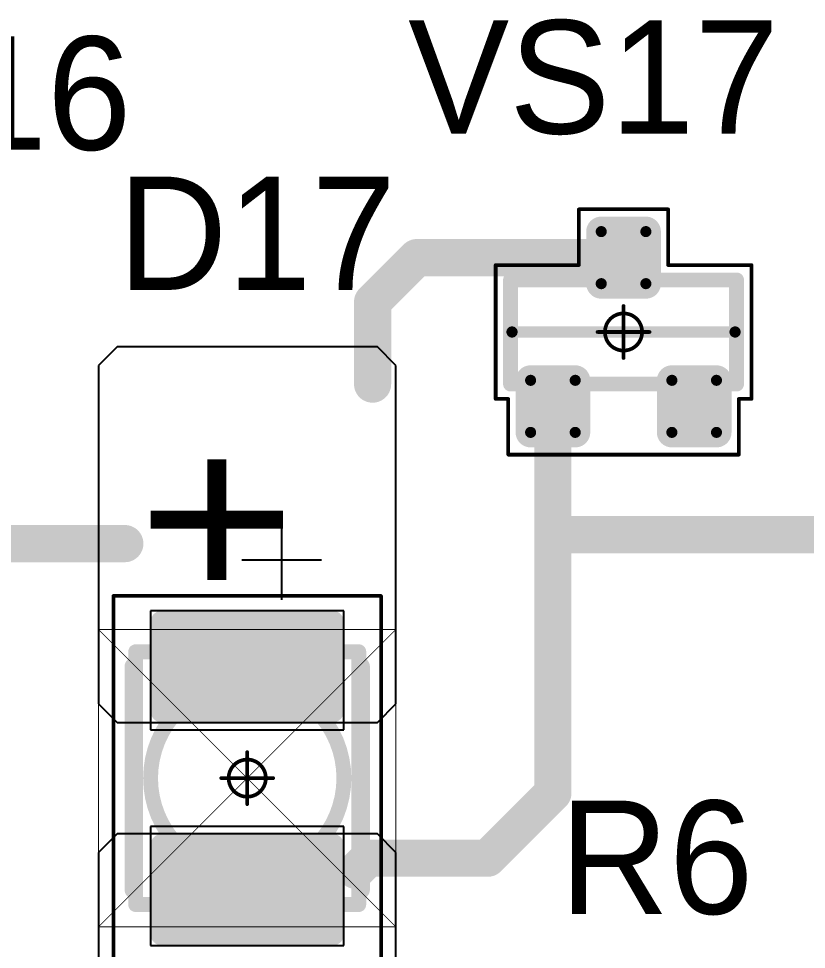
# Model space of a CAD drawing. Header units: millimetres. Extents: x 0 to 775, y 25 to 939.
# Drawn here: x 77.76 to 88.35, y 44.6 to 57.11 of the extents above; entities that cross this region are included whole.
import ezdxf

# ---------------------------------------------------------------- set-up
doc = ezdxf.new("R2010")
doc.units = ezdxf.units.MM
for name, color, linetype in [('Mechanical13', 56, 'Continuous'), ('Mechanical15', 56, 'Continuous'), ('Mechanical9', 56, 'Continuous'), ('TopLayer', 1, 'Continuous'), ('TopOverlay', 2, 'Continuous'), ('TopPaste', 8, 'Continuous'), ('TopSolder', 216, 'Continuous')]:
    doc.layers.add(name, color=color, linetype=linetype)

# ---------------------------------------------------------------- blocks, each defined once
blk = doc.blocks.new('SOT23_52')
at = {"layer": 'Mechanical13', "const_width": 0.2}
for points in [[(-0.7, 1.52), (0.7, 1.52)], [(-0.7, 1.52), (-0.7, -1.52)], [(0.7, 1.52), (0.7, -1.52)], [(-0.7, -1.52), (0.7, -1.52)]]:
    blk.add_lwpolyline(points, dxfattribs=at)
at = {"layer": 'Mechanical13', "const_width": 0.1}
for points in [[(-0.75, 1.52, 1), (-0.65, 1.52, 1)], [(-0.75, 1.52, 1), (-0.65, 1.52, 1)], [(0.65, 1.52, 1), (0.75, 1.52, 1)], [(0.65, 1.52, 1), (0.75, 1.52, 1)], [(-0.75, -1.52, 1), (-0.65, -1.52, 1)], [(-0.75, -1.52, 1), (-0.65, -1.52, 1)], [(0.65, -1.52, 1), (0.75, -1.52, 1)], [(0.65, -1.52, 1), (0.75, -1.52, 1)]]:
    blk.add_lwpolyline(points, format="xyb", close=True, dxfattribs=at)
at = {"layer": 'Mechanical15', "const_width": 0.05}
for points in [[(-0.9, 1.72), (-0.9, 1.55)], [(-0.9, 1.72), (0.9, 1.72)], [(0.9, 1.72), (0.9, 0.6)], [(-1.65, 1.55), (-1.65, -1.55)], [(-1.65, 1.55), (-0.9, 1.55)], [(0.9, 0.6), (1.65, 0.6)], [(1.65, 0.6), (1.65, -0.6)], [(0, 0.35), (0, -0.35)], [(-0.35, 0), (0.35, 0)], [(0.9, -0.6), (1.65, -0.6)], [(0.9, -0.6), (0.9, -1.72)], [(-1.65, -1.55), (-0.9, -1.55)], [(-0.9, -1.55), (-0.9, -1.72)], [(-0.9, -1.72), (0.9, -1.72)]]:
    blk.add_lwpolyline(points, dxfattribs=at)
at = {"layer": 'Mechanical15'}
for points, const_width in [([(-0.913, 1.72, 1), (-0.888, 1.72, 1)], 0.025), ([(-0.913, 1.72, 1), (-0.888, 1.72, 1)], 0.025), ([(0.888, 1.72, 1), (0.913, 1.72, 1)], 0.025), ([(0.888, 1.72, 1), (0.913, 1.72, 1)], 0.025), ([(-1.662, 1.55, 1), (-1.637, 1.55, 1)], 0.025), ([(-1.662, 1.55, 1), (-1.637, 1.55, 1)], 0.025), ([(-0.913, 1.55, 1), (-0.888, 1.55, 1)], 0.025), ([(-0.913, 1.55, 1), (-0.888, 1.55, 1)], 0.025), ([(0.888, 0.6, 1), (0.913, 0.6, 1)], 0.025), ([(0.888, 0.6, 1), (0.913, 0.6, 1)], 0.025), ([(1.637, 0.6, 1), (1.662, 0.6, 1)], 0.025), ([(1.637, 0.6, 1), (1.662, 0.6, 1)], 0.025), ([(0.25, 0, 1), (-0.25, 0, 1)], 0.05), ([(-0.012, 0.35, 1), (0.012, 0.35, 1)], 0.025), ([(-0.362, 0, 1), (-0.337, 0, 1)], 0.025), ([(-0.262, 0, 1), (-0.238, 0, 1)], 0.025), ([(0.238, 0, 1), (0.262, 0, 1)], 0.025), ([(0.337, 0, 1), (0.362, 0, 1)], 0.025), ([(-0.012, -0.35, 1), (0.012, -0.35, 1)], 0.025), ([(0.888, -0.6, 1), (0.913, -0.6, 1)], 0.025), ([(0.888, -0.6, 1), (0.913, -0.6, 1)], 0.025), ([(1.637, -0.6, 1), (1.662, -0.6, 1)], 0.025), ([(1.637, -0.6, 1), (1.662, -0.6, 1)], 0.025), ([(-1.662, -1.55, 1), (-1.637, -1.55, 1)], 0.025), ([(-1.662, -1.55, 1), (-1.637, -1.55, 1)], 0.025), ([(-0.913, -1.55, 1), (-0.888, -1.55, 1)], 0.025), ([(-0.913, -1.55, 1), (-0.888, -1.55, 1)], 0.025), ([(-0.913, -1.72, 1), (-0.888, -1.72, 1)], 0.025), ([(-0.913, -1.72, 1), (-0.888, -1.72, 1)], 0.025), ([(0.888, -1.72, 1), (0.913, -1.72, 1)], 0.025), ([(0.888, -1.72, 1), (0.913, -1.72, 1)], 0.025)]:
    blk.add_lwpolyline(points, format="xyb", close=True, dxfattribs=dict(at, const_width=const_width))
at = {"layer": 'TopLayer', "const_width": 0.1}
for points in [[(-1.4, 1.25, 1), (-1.3, 1.25, 1)], [(-0.7, 1.25, 1), (-0.6, 1.25, 1)], [(-1.4, 0.65, 1), (-1.3, 0.65, 1)], [(-0.7, 0.65, 1), (-0.6, 0.65, 1)], [(0.6, 0.3, 1), (0.7, 0.3, 1)], [(1.3, 0.3, 1), (1.4, 0.3, 1)], [(0.6, -0.3, 1), (0.7, -0.3, 1)], [(1.3, -0.3, 1), (1.4, -0.3, 1)], [(-1.4, -0.65, 1), (-1.3, -0.65, 1)], [(-0.7, -0.65, 1), (-0.6, -0.65, 1)], [(-1.4, -1.25, 1), (-1.3, -1.25, 1)], [(-0.7, -1.25, 1), (-0.6, -1.25, 1)]]:
    blk.add_lwpolyline(points, format="xyb", close=True, dxfattribs=at)
at = {"layer": 'TopLayer'}
for points in [[(-1.35, 1.35), (-1.35, 0.55), (-0.65, 1.35), (-0.65, 0.55)], [(-1.45, 1.25), (-1.45, 0.65), (-0.55, 1.25), (-0.55, 0.65)], [(0.65, 0.4), (0.65, -0.4), (1.35, 0.4), (1.35, -0.4)], [(0.55, 0.3), (0.55, -0.3), (1.45, 0.3), (1.45, -0.3)], [(-1.35, -0.55), (-1.35, -1.35), (-0.65, -0.55), (-0.65, -1.35)], [(-1.45, -0.65), (-1.45, -1.25), (-0.55, -0.65), (-0.55, -1.25)]]:
    blk.add_solid(points, dxfattribs=at)
at = {"layer": 'TopOverlay', "const_width": 0.15}
blk.add_lwpolyline([(0, 1.5), (0, -1.5)], dxfattribs=at)
at = {"layer": 'TopOverlay', "const_width": 0.075}
for points in [[(-0.038, 1.5, 1), (0.038, 1.5, 1)], [(-0.038, -1.5, 1), (0.038, -1.5, 1)]]:
    blk.add_lwpolyline(points, format="xyb", close=True, dxfattribs=at)
at = {"layer": 'TopPaste', "const_width": 0.075}
for points in [[(-1.387, 1.25, 1), (-1.313, 1.25, 1)], [(-0.687, 1.25, 1), (-0.613, 1.25, 1)], [(-1.387, 0.65, 1), (-1.313, 0.65, 1)], [(-0.687, 0.65, 1), (-0.613, 0.65, 1)], [(0.613, 0.3, 1), (0.687, 0.3, 1)], [(1.313, 0.3, 1), (1.387, 0.3, 1)], [(0.613, -0.3, 1), (0.687, -0.3, 1)], [(1.313, -0.3, 1), (1.387, -0.3, 1)], [(-1.387, -0.65, 1), (-1.313, -0.65, 1)], [(-0.687, -0.65, 1), (-0.613, -0.65, 1)], [(-1.387, -1.25, 1), (-1.313, -1.25, 1)], [(-0.687, -1.25, 1), (-0.613, -1.25, 1)]]:
    blk.add_lwpolyline(points, format="xyb", close=True, dxfattribs=at)
at = {"layer": 'TopPaste'}
for points in [[(-1.35, 1.325), (-1.35, 0.575), (-0.65, 1.325), (-0.65, 0.575)], [(-1.425, 1.25), (-1.425, 0.65), (-0.575, 1.25), (-0.575, 0.65)], [(0.575, 0.3), (0.575, -0.3), (1.425, 0.3), (1.425, -0.3)], [(0.65, 0.375), (0.65, -0.375), (1.35, 0.375), (1.35, -0.375)], [(-1.35, -0.575), (-1.35, -1.325), (-0.65, -0.575), (-0.65, -1.325)], [(-1.425, -0.65), (-1.425, -1.25), (-0.575, -0.65), (-0.575, -1.25)]]:
    blk.add_solid(points, dxfattribs=at)
at = {"layer": 'TopSolder', "const_width": 0.202}
for points in [[(-1.451, 1.25, 1), (-1.249, 1.25, 1)], [(-0.751, 1.25, 1), (-0.549, 1.25, 1)], [(-1.451, 0.65, 1), (-1.249, 0.65, 1)], [(-0.751, 0.65, 1), (-0.549, 0.65, 1)], [(0.549, 0.3, 1), (0.751, 0.3, 1)], [(1.249, 0.3, 1), (1.451, 0.3, 1)], [(0.549, -0.3, 1), (0.751, -0.3, 1)], [(1.249, -0.3, 1), (1.451, -0.3, 1)], [(-1.451, -0.65, 1), (-1.249, -0.65, 1)], [(-0.751, -0.65, 1), (-0.549, -0.65, 1)], [(-1.451, -1.25, 1), (-1.249, -1.25, 1)], [(-0.751, -1.25, 1), (-0.549, -1.25, 1)]]:
    blk.add_lwpolyline(points, format="xyb", close=True, dxfattribs=at)
at = {"layer": 'TopSolder'}
for points in [[(-1.35, 1.452), (-1.35, 0.448), (-0.65, 1.452), (-0.65, 0.448)], [(-1.552, 1.25), (-1.552, 0.65), (-0.448, 1.25), (-0.448, 0.65)], [(0.65, 0.502), (0.65, -0.502), (1.35, 0.502), (1.35, -0.502)], [(0.448, 0.3), (0.448, -0.3), (1.552, 0.3), (1.552, -0.3)], [(-1.35, -0.448), (-1.35, -1.452), (-0.65, -0.448), (-0.65, -1.452)], [(-1.552, -0.65), (-1.552, -1.25), (-0.448, -0.65), (-0.448, -1.25)]]:
    blk.add_solid(points, dxfattribs=at)
blk = doc.blocks.new('T66G_145')
at = {"layer": 'Mechanical13'}
for p, q in [((2.936, 0.071), (2.936, -1)), ((2.4, -0.464), (3.471, -0.464))]:
    blk.add_line(p, q, dxfattribs=at)
at = {"layer": 'Mechanical13', "const_width": 0.2}
for points in [[(-1.7, 1.5), (-1.7, -1.5)], [(-1.7, 1.5), (1.7, 1.5)], [(1.7, 1.5), (1.7, -1.5)], [(-1.7, -1.5), (1.7, -1.5)]]:
    blk.add_lwpolyline(points, dxfattribs=at)
at = {"layer": 'Mechanical13'}
for points, const_width in [([(-1.75, 1.5, 1), (-1.65, 1.5, 1)], 0.1), ([(-1.75, 1.5, 1), (-1.65, 1.5, 1)], 0.1), ([(1.65, 1.5, 1), (1.75, 1.5, 1)], 0.1), ([(1.65, 1.5, 1), (1.75, 1.5, 1)], 0.1), ([(1.3, 0, 1), (-1.3, 0, 1)], 0.2), ([(-1.35, 0, 1), (-1.25, 0, 1)], 0.1), ([(1.25, 0, 1), (1.35, 0, 1)], 0.1), ([(-1.75, -1.5, 1), (-1.65, -1.5, 1)], 0.1), ([(-1.75, -1.5, 1), (-1.65, -1.5, 1)], 0.1), ([(1.65, -1.5, 1), (1.75, -1.5, 1)], 0.1), ([(1.65, -1.5, 1), (1.75, -1.5, 1)], 0.1)]:
    blk.add_lwpolyline(points, format="xyb", close=True, dxfattribs=dict(at, const_width=const_width))
at = {"layer": 'Mechanical15', "const_width": 0.05}
for points in [[(-2.45, 1.8), (2.45, 1.8)], [(-2.45, 1.8), (-2.45, -1.8)], [(2.45, 1.8), (2.45, -1.8)], [(0, 0.35), (0, -0.35)], [(-0.35, 0), (0.35, 0)], [(-2.45, -1.8), (2.45, -1.8)]]:
    blk.add_lwpolyline(points, dxfattribs=at)
at = {"layer": 'Mechanical15'}
for points, const_width in [([(-2.462, 1.8, 1), (-2.438, 1.8, 1)], 0.025), ([(-2.462, 1.8, 1), (-2.438, 1.8, 1)], 0.025), ([(2.438, 1.8, 1), (2.462, 1.8, 1)], 0.025), ([(2.438, 1.8, 1), (2.462, 1.8, 1)], 0.025), ([(0.25, 0, 1), (-0.25, 0, 1)], 0.05), ([(-0.012, 0.35, 1), (0.012, 0.35, 1)], 0.025), ([(-0.362, 0, 1), (-0.337, 0, 1)], 0.025), ([(-0.262, 0, 1), (-0.238, 0, 1)], 0.025), ([(0.238, 0, 1), (0.262, 0, 1)], 0.025), ([(0.337, 0, 1), (0.362, 0, 1)], 0.025), ([(-0.012, -0.35, 1), (0.012, -0.35, 1)], 0.025), ([(-2.462, -1.8, 1), (-2.438, -1.8, 1)], 0.025), ([(-2.462, -1.8, 1), (-2.438, -1.8, 1)], 0.025), ([(2.438, -1.8, 1), (2.462, -1.8, 1)], 0.025), ([(2.438, -1.8, 1), (2.462, -1.8, 1)], 0.025)]:
    blk.add_lwpolyline(points, format="xyb", close=True, dxfattribs=dict(at, const_width=const_width))
at = {"layer": 'TopLayer'}
for p, q in [((-5.55, 2), (-5.8, 1.75)), ((-1, 2), (-5.55, 2)), ((-0.75, 1.75), (-1, 2)), ((1, 2), (0.75, 1.75)), ((5.55, 2), (1, 2)), ((5.8, 1.75), (5.55, 2)), ((-5.8, 1.75), (-5.8, -1.75)), ((-0.75, -1.75), (-0.75, 1.75)), ((0.75, 1.75), (0.75, -1.75)), ((5.8, -1.75), (5.8, 1.75)), ((-5.8, -1.75), (-5.55, -2)), ((-1, -2), (-0.75, -1.75)), ((0.75, -1.75), (1, -2)), ((5.55, -2), (5.8, -1.75)), ((-5.55, -2), (-1, -2)), ((1, -2), (5.55, -2))]:
    blk.add_line(p, q, dxfattribs=at)
at = {"layer": 'TopLayer', "const_width": 0.15}
for points in [[(-2.175, 1.15, 1), (-2.025, 1.15, 1)], [(-0.975, 1.15, 1), (-0.825, 1.15, 1)], [(0.825, 1.15, 1), (0.975, 1.15, 1)], [(2.025, 1.15, 1), (2.175, 1.15, 1)], [(-2.175, -1.15, 1), (-2.025, -1.15, 1)], [(-0.975, -1.15, 1), (-0.825, -1.15, 1)], [(0.825, -1.15, 1), (0.975, -1.15, 1)], [(2.025, -1.15, 1), (2.175, -1.15, 1)]]:
    blk.add_lwpolyline(points, format="xyb", close=True, dxfattribs=at)
at = {"layer": 'TopLayer'}
for points in [[(-0.9, 1.3), (-2.1, 1.3), (-0.9, -1.3), (-2.1, -1.3)], [(2.1, 1.3), (0.9, 1.3), (2.1, -1.3), (0.9, -1.3)], [(-0.75, 1.15), (-2.25, 1.15), (-0.75, -1.15), (-2.25, -1.15)], [(2.25, 1.15), (0.75, 1.15), (2.25, -1.15), (0.75, -1.15)]]:
    blk.add_solid(points, dxfattribs=at)
at = {"layer": 'TopOverlay', "const_width": 0.25}
for points in [[(-1.5, 1.525), (1.5, 1.525)], [(-1.5, -1.525), (1.5, -1.525)]]:
    blk.add_lwpolyline(points, dxfattribs=at)
at = {"layer": 'TopOverlay', "const_width": 0.125}
for points in [[(-1.562, 1.525, 1), (-1.438, 1.525, 1)], [(1.438, 1.525, 1), (1.562, 1.525, 1)], [(-1.562, -1.525, 1), (-1.438, -1.525, 1)], [(1.438, -1.525, 1), (1.562, -1.525, 1)]]:
    blk.add_lwpolyline(points, format="xyb", close=True, dxfattribs=at)
at = {"layer": 'TopPaste', "const_width": 0.125}
for points in [[(-2.163, 1.15, 1), (-2.038, 1.15, 1)], [(-0.963, 1.15, 1), (-0.838, 1.15, 1)], [(0.838, 1.15, 1), (0.963, 1.15, 1)], [(2.038, 1.15, 1), (2.163, 1.15, 1)], [(-2.163, -1.15, 1), (-2.038, -1.15, 1)], [(-0.963, -1.15, 1), (-0.838, -1.15, 1)], [(0.838, -1.15, 1), (0.963, -1.15, 1)], [(2.038, -1.15, 1), (2.163, -1.15, 1)]]:
    blk.add_lwpolyline(points, format="xyb", close=True, dxfattribs=at)
at = {"layer": 'TopPaste'}
for points in [[(-0.9, 1.275), (-2.1, 1.275), (-0.9, -1.275), (-2.1, -1.275)], [(2.1, 1.275), (0.9, 1.275), (2.1, -1.275), (0.9, -1.275)], [(-0.775, 1.15), (-2.225, 1.15), (-0.775, -1.15), (-2.225, -1.15)], [(2.225, 1.15), (0.775, 1.15), (2.225, -1.15), (0.775, -1.15)]]:
    blk.add_solid(points, dxfattribs=at)
at = {"layer": 'TopSolder'}
for p, q in [((-2.25, 1.3), (-2.25, -1.3)), ((-0.65, 1.3), (-2.25, 1.3)), ((-0.65, -1.3), (-0.65, 1.3)), ((0.65, 1.3), (0.65, -1.3)), ((2.25, 1.3), (0.65, 1.3)), ((2.25, -1.3), (2.25, 1.3)), ((-2.25, -1.3), (-0.65, -1.3)), ((0.65, -1.3), (2.25, -1.3))]:
    blk.add_line(p, q, dxfattribs=at)
at = {"layer": 'TopOverlay'}
blk.add_text('+', height=2.5, dxfattribs=at).set_placement((2.5, -0.8))

msp = doc.modelspace()

# ---------------------------------------------------------------- linework, layer by layer
at = {"layer": 'Mechanical9'}
for points, const_width in [([(78.833, 48.9), (82.833, 48.9)], 0.0127), ([(78.833, 44.9), (78.833, 48.9)], 0.0127), ([(78.833, 44.9), (82.833, 48.9)], 0.01), ([(78.833, 48.9), (82.833, 44.9)], 0.01), ([(82.833, 44.9), (82.833, 48.9)], 0.0127), ([(78.833, 44.9), (82.833, 44.9)], 0.0127)]:
    msp.add_lwpolyline(points, dxfattribs=dict(at, const_width=const_width))
for points, const_width in [([(78.829, 48.9, 1), (78.836, 48.9, 1)], 0.00635), ([(78.829, 48.9, 1), (78.836, 48.9, 1)], 0.00635), ([(78.83, 48.9, 1), (78.835, 48.9, 1)], 0.005), ([(82.829, 48.9, 1), (82.836, 48.9, 1)], 0.00635), ([(82.829, 48.9, 1), (82.836, 48.9, 1)], 0.00635), ([(82.83, 48.9, 1), (82.835, 48.9, 1)], 0.005), ([(78.829, 44.9, 1), (78.836, 44.9, 1)], 0.00635), ([(78.829, 44.9, 1), (78.836, 44.9, 1)], 0.00635), ([(78.83, 44.9, 1), (78.835, 44.9, 1)], 0.005), ([(82.829, 44.9, 1), (82.836, 44.9, 1)], 0.00635), ([(82.829, 44.9, 1), (82.836, 44.9, 1)], 0.00635), ([(82.83, 44.9, 1), (82.835, 44.9, 1)], 0.005)]:
    msp.add_lwpolyline(points, format="xyb", close=True, dxfattribs=dict(at, const_width=const_width))
at = {"layer": 'TopLayer', "const_width": 0.5}
for points in [[(82.519, 53.305), (83.114, 53.9)], [(83.114, 53.9), (85.894, 53.9)], [(82.519, 52.199), (82.519, 53.305)], [(84.944, 50.175), (84.944, 51.9)], [(84.944, 46.7), (84.944, 50.175)], [(84.944, 50.175), (90.558, 50.175)], [(74.912, 50.054), (79.187, 50.054)], [(84.067, 45.823), (84.944, 46.7)], [(82.297, 45.657), (82.463, 45.823)], [(82.463, 45.823), (84.067, 45.823)]]:
    msp.add_lwpolyline(points, dxfattribs=at)
at = {"layer": 'TopLayer', "const_width": 0.25}
for points in [[(82.989, 53.9, 1), (83.239, 53.9, 1)], [(82.989, 53.9, 1), (83.239, 53.9, 1)], [(85.769, 53.9, 1), (86.019, 53.9, 1)], [(82.394, 53.305, 1), (82.644, 53.305, 1)], [(82.394, 53.305, 1), (82.644, 53.305, 1)], [(82.394, 52.199, 1), (82.644, 52.199, 1)], [(84.819, 51.9, 1), (85.069, 51.9, 1)], [(84.819, 50.175, 1), (85.069, 50.175, 1)], [(84.819, 50.175, 1), (85.069, 50.175, 1)], [(84.819, 50.175, 1), (85.069, 50.175, 1)], [(79.062, 50.054, 1), (79.312, 50.054, 1)], [(84.819, 46.7, 1), (85.069, 46.7, 1)], [(84.819, 46.7, 1), (85.069, 46.7, 1)], [(82.338, 45.823, 1), (82.588, 45.823, 1)], [(82.338, 45.823, 1), (82.588, 45.823, 1)], [(83.942, 45.823, 1), (84.192, 45.823, 1)], [(83.942, 45.823, 1), (84.192, 45.823, 1)], [(82.173, 45.657, 1), (82.422, 45.657, 1)]]:
    msp.add_lwpolyline(points, format="xyb", close=True, dxfattribs=at)

# ---------------------------------------------------------------- block references
at = {"rotation": 90}
for name, p in [('SOT23_52', (85.894, 52.9)), ('T66G_145', (80.833, 46.9))]:
    msp.add_blockref(name, p, dxfattribs=at)

# ---------------------------------------------------------------- texts
at = {"layer": 'TopOverlay'}
for s, p in [('VS17', (82.997, 55.568)), ('VS16', (74.289, 55.35)), ('D17', (79.093, 53.466)), ('R6', (85.034, 45.074))]:
    msp.add_text(s, height=1.524, dxfattribs=at).set_placement(p)

doc.saveas('drawing.dxf')
